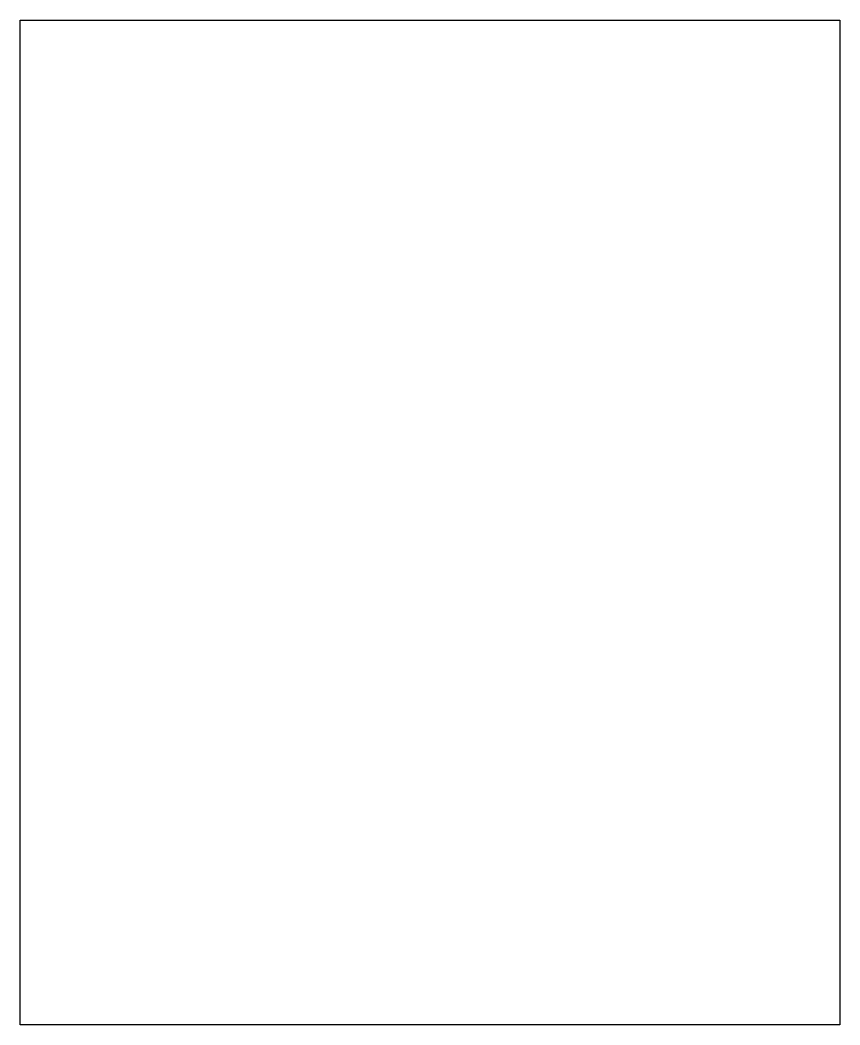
# Model space of a CAD drawing. Header units: millimetres. Extents: x -149 to 14, y -183 to 17.
import ezdxf

# ---------------------------------------------------------------- set-up
doc = ezdxf.new("R2010")
doc.units = ezdxf.units.MM

msp = doc.modelspace()

# ---------------------------------------------------------------- linework, layer by layer
msp.add_lwpolyline([(-149.18, 16.74), (13.93, 16.74), (13.93, -183.26), (-149.18, -183.26)], close=True)

doc.saveas('drawing.dxf')
